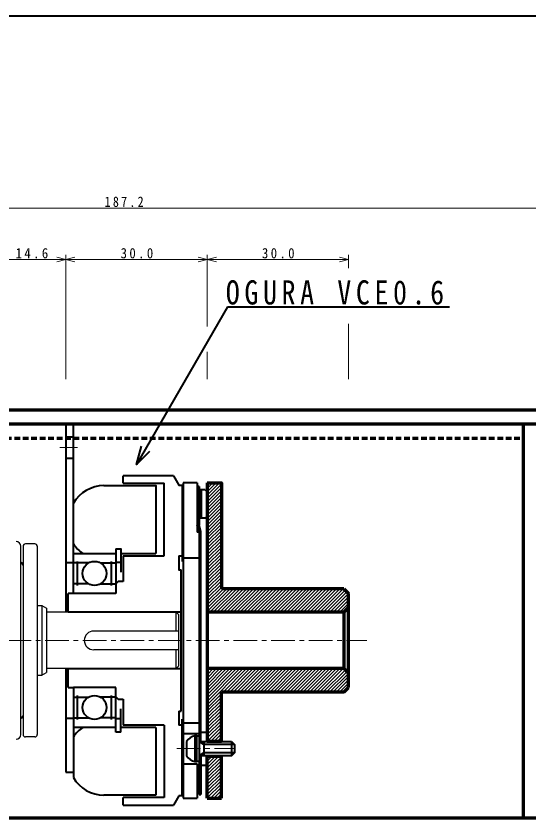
# Model space of a CAD drawing. Units: millimetres on the paper. Extents: x -1451 to 1005, y -1119 to 227.
# Drawn here: x -860.2 to -751.2, y -617.8 to -447.4 of the extents above; entities that cross this region are included whole.
import ezdxf

# ---------------------------------------------------------------- set-up
doc = ezdxf.new("R2010")
doc.units = ezdxf.units.MM
doc.linetypes.add('CHAIN1', pattern=[8, 5, -1, 1, -1])
doc.linetypes.add('DASHED1', pattern=[1.8, 1.2, -0.6])
for name, color, linetype, lineweight in [('0-1_外形1', 3, 'Continuous', 25), ('0-6_太線外形', 5, 'Continuous', 40), ('0-9_中心線', 3, 'Continuous', 25), ('0-A_寸法文字', 1, 'Continuous', 9), ('0-B_ハッチ', 4, 'Continuous', 9)]:
    doc.layers.add(name, color=color, linetype=linetype, lineweight=lineweight)
doc.styles.add('ＭＳ ゴシック', font='')
doc.styles.get('ＭＳ ゴシック').set_extended_font_data('MS Gothic')

msp = doc.modelspace()

# ---------------------------------------------------------------- linework, layer by layer
at = {"layer": '0-1_外形1', "color": 5, "lineweight": 40}
for p, q in [((-849.598, -534.1), (-847.998, -534.1)), ((-849.598, -534.1), (-849.598, -574.1)), ((-847.998, -570.1), (-847.998, -534.1)), ((-849.598, -536.85), (-847.998, -536.85)), ((-849.598, -541.35), (-847.998, -541.35)), ((-837.398, -546.7), (-837.398, -545.1)), ((-826.753, -545.1), (-837.398, -545.1)), ((-837.398, -546.7), (-828.698, -546.7)), ((-828.698, -562.1), (-828.698, -546.7)), ((-824.898, -547.1), (-824.898, -563.336)), ((-821.698, -546.6), (-824.698, -546.6)), ((-824.698, -546.6), (-824.698, -613.6)), ((-821.698, -546.6), (-821.698, -557.1)), ((-821.298, -547.35), (-821.698, -547.35)), ((-821.298, -547.35), (-821.298, -555.554)), ((-821.298, -547.35), (-821.298, -555.554)), ((-819.998, -548.1), (-821.298, -548.1)), ((-820.798, -554.1), (-820.798, -548.1)), ((-819.998, -554.1), (-819.698, -553.8)), ((-821.298, -557.1), (-821.698, -555.607)), ((-819.998, -554.1), (-821.298, -554.1)), ((-820.898, -556.996), (-821.298, -555.554)), ((-821.298, -557.1), (-821.698, -557.1)), ((-821.298, -557.1), (-821.298, -612.85)), ((-820.898, -601.6), (-820.898, -556.996)), ((-838.998, -560.6), (-838.998, -570.1)), ((-847.998, -561.6), (-838.998, -561.6)), ((-837.898, -561.6), (-830.498, -561.6)), ((-837.398, -562.1), (-828.698, -562.1)), ((-837.398, -562.1), (-837.398, -567.6)), ((-825.598, -562.1), (-824.898, -562.1)), ((-849.598, -563.526), (-847.998, -563.526)), ((-844.773, -563.641), (-847.998, -563.641)), ((-847.098, -568.4), (-847.098, -563.3)), ((-842.223, -563.641), (-838.998, -563.641)), ((-839.898, -568.4), (-839.898, -563.3)), ((-837.898, -563.526), (-838.998, -563.526)), ((-821.298, -562.6), (-824.698, -562.6)), ((-825.298, -565.1), (-825.098, -565.1)), ((-825.098, -595.1), (-825.098, -565.1)), ((-844.773, -568.058), (-847.998, -568.058)), ((-842.223, -568.058), (-838.998, -568.058)), ((-838.498, -567.6), (-838.998, -568.1)), ((-837.398, -567.6), (-838.498, -567.6)), ((-847.998, -570.1), (-849.098, -570.1)), ((-849.098, -574.1), (-849.098, -570.1)), ((-838.998, -570.1), (-847.998, -570.1)), ((-825.098, -574.1), (-849.098, -574.1)), ((-849.598, -586.1), (-849.598, -608.1)), ((-849.098, -586.1), (-825.098, -586.1)), ((-849.098, -590.1), (-849.098, -586.1)), ((-849.098, -590.1), (-847.998, -590.1)), ((-847.998, -590.1), (-847.998, -609.241)), ((-838.998, -590.1), (-847.998, -590.1)), ((-838.998, -599.6), (-838.998, -590.1)), ((-847.998, -592.141), (-844.773, -592.141)), ((-847.098, -596.9), (-847.098, -591.8)), ((-838.998, -592.141), (-842.223, -592.141)), ((-839.898, -596.9), (-839.898, -591.8)), ((-838.998, -592.1), (-838.498, -592.6)), ((-838.498, -592.6), (-837.398, -592.6)), ((-838.498, -592.6), (-837.398, -592.6)), ((-837.398, -592.6), (-837.398, -598.1)), ((-837.898, -599.6), (-837.898, -594.615)), ((-825.598, -595.1), (-825.598, -598.1)), ((-825.598, -595.1), (-825.098, -595.1)), ((-847.998, -596.674), (-849.598, -596.674)), ((-847.998, -596.558), (-844.773, -596.558)), ((-838.998, -596.558), (-842.223, -596.558)), ((-838.998, -596.674), (-837.898, -596.674)), ((-828.698, -598.1), (-837.398, -598.1)), ((-828.698, -598.1), (-828.698, -613.5)), ((-824.898, -598.1), (-825.598, -598.1)), ((-824.898, -613.1), (-824.898, -596.864)), ((-824.698, -597.6), (-821.298, -597.6)), ((-821.298, -598.1), (-820.898, -598.1)), ((-838.998, -598.6), (-847.998, -598.6)), ((-837.898, -599.6), (-838.998, -599.6)), ((-830.498, -598.6), (-837.898, -598.6)), ((-830.498, -598.6), (-830.498, -613)), ((-824.698, -599.85), (-821.298, -599.85)), ((-820.898, -599.6), (-819.598, -599.6)), ((-819.598, -599.6), (-819.598, -601.6)), ((-823.948, -601.6), (-823.948, -604.6)), ((-822.198, -600.35), (-822.198, -605.85)), ((-821.798, -600.35), (-822.198, -600.35)), ((-821.798, -605.85), (-821.798, -600.35)), ((-821.798, -600.35), (-821.298, -600.35)), ((-820.259, -602.2), (-821.298, -601.6)), ((-821.298, -601.6), (-814.398, -601.6)), ((-820.259, -601.6), (-820.259, -604.6)), ((-814.398, -601.6), (-813.798, -602.2)), ((-813.798, -602.2), (-820.259, -602.2)), ((-813.798, -602.2), (-813.798, -604)), ((-820.259, -604), (-821.298, -604.6)), ((-820.898, -604.6), (-820.898, -612.85)), ((-813.798, -604), (-820.259, -604)), ((-819.598, -604.6), (-819.598, -606.6)), ((-813.798, -604), (-814.398, -604.6)), ((-824.698, -606.35), (-821.698, -606.35)), ((-822.198, -605.85), (-821.798, -605.85)), ((-821.298, -605.85), (-821.798, -605.85)), ((-821.698, -606.35), (-821.698, -613.6)), ((-820.898, -606.6), (-819.598, -606.6)), ((-849.598, -608.1), (-847.998, -608.1)), ((-830.498, -613), (-841.498, -613)), ((-837.398, -615.1), (-837.398, -613.5)), ((-828.698, -613.5), (-837.398, -613.5)), ((-825.598, -613.1), (-826.753, -615.1)), ((-824.898, -613.1), (-825.598, -613.1)), ((-821.298, -612.85), (-820.898, -612.85)), ((-837.398, -615.1), (-826.753, -615.1)), ((-824.698, -613.6), (-821.698, -613.6))]:
    msp.add_line(p, q, dxfattribs=at)
at = {"layer": '0-1_外形1', "color": 4, "linetype": 'CHAIN1', "lineweight": 9}
for p, q in [((-850.88, -539.1), (-847.109, -539.1)), ((-1045.966, -580.1), (-785.628, -580.1)), ((-825.987, -603.1), (-813.785, -603.1))]:
    msp.add_line(p, q, dxfattribs=at)
at = {"layer": '0-1_外形1'}
for p, q in [((-859.173, -600.1), (-859.173, -560.1)), ((-858.673, -560.1), (-858.673, -600.1)), ((-856.173, -559.6), (-858.173, -559.6)), ((-855.673, -560.1), (-855.673, -600.1)), ((-855.673, -572.7), (-854.673, -572.7)), ((-826.173, -574.1), (-853.673, -574.1)), ((-826.173, -578.1), (-826.173, -574.1)), ((-825.673, -578.1), (-843.673, -578.1)), ((-825.673, -582.1), (-843.673, -582.1)), ((-826.173, -586.1), (-826.173, -582.1)), ((-826.173, -586.1), (-853.673, -586.1)), ((-855.673, -587.5), (-854.673, -587.5)), ((-856.173, -600.6), (-858.173, -600.6))]:
    msp.add_line(p, q, dxfattribs=at)
at = {"layer": '0-1_外形1', "color": 5, "lineweight": 40}
for points in [[(-826.753, -545.1), (-825.598, -547.1), (-824.898, -547.1)], [(-841.498, -547.2), (-830.498, -547.2), (-830.498, -561.6)], [(-819.998, -548.1), (-819.698, -548.4), (-819.698, -553.8)], [(-838.998, -560.6), (-837.898, -560.6), (-837.898, -565.585)], [(-825.598, -562.1), (-825.598, -565.1), (-825.298, -565.1)], [(-837.398, -567.6), (-838.498, -567.6), (-838.998, -568.1)], [(-814.398, -601.6), (-814.398, -604.6), (-821.298, -604.6)]]:
    msp.add_lwpolyline(points, dxfattribs=at)
at = {"layer": '0-1_外形1'}
for points in [[(-854.673, -572.7), (-853.673, -573.277), (-853.673, -586.922)], [(-854.673, -572.7), (-854.673, -587.5), (-853.673, -586.922)], [(-826.173, -574.1), (-825.673, -574.6), (-825.673, -585.6), (-826.173, -586.1)]]:
    msp.add_lwpolyline(points, dxfattribs=at)
at = {"layer": '0-1_外形1', "color": 5, "lineweight": 40}
for centre in [(-843.498, -565.85), (-843.498, -594.35)]:
    msp.add_circle(centre, 2.55, dxfattribs=at)
for centre, radius, start, end in [((-841.498, -554.7), 7.5, 90, 150.07356), ((-842.498, -556.1), 6.5, 212.20422, 237.79576), ((-842.498, -604.1), 6.5, 122.20422, 147.79576), ((-821.446, -603.254), 3, 104.53384, 146.54149), ((-821.446, -602.946), 3, 213.4585, 255.46614), ((-841.498, -605.5), 7.5, 209.92642, 270)]:
    msp.add_arc(centre, radius, start, end, dxfattribs=at)
at = {"layer": '0-1_外形1'}
for centre, radius, start, end in [((-860.173, -560.1), 1, 0, 90), ((-858.173, -560.1), 0.5, 90, 180.00002), ((-856.173, -560.1), 0.5, 0.00002, 90), ((-843.673, -580.1), 2, 90, 270), ((-860.173, -600.1), 1, 270.00002, 0), ((-858.173, -600.1), 0.5, 180, 270), ((-856.173, -600.1), 0.5, 270.00002, 0)]:
    msp.add_arc(centre, radius, start, end, dxfattribs=at)
at = {"layer": '0-1_外形1', "color": 5, "lineweight": 40}
for centre, start_param, end_param in [((-859.923, -564.1), 3.1415929, 4.068888), ((-859.923, -596.1), 2.2142975, 3.1415929)]:
    msp.add_ellipse(centre, major_axis=(-1.25, 0), ratio=0.5999, start_param=start_param, end_param=end_param, dxfattribs=at)
at = {"layer": '0-6_太線外形', "color": 6, "lineweight": 70}
for p, q in [((-752.485, -534.1), (-752.485, -617.833)), ((-819.559, -546.6), (-819.559, -601.6)), ((-790.559, -569.1), (-816.559, -569.1)), ((-790.559, -569.1), (-789.559, -570.1)), ((-789.559, -590.1), (-789.559, -570.1)), ((-790.559, -574.1), (-819.559, -574.1)), ((-790.559, -574.1), (-789.559, -573.1)), ((-790.559, -574.1), (-790.559, -586.1)), ((-790.559, -586.1), (-819.559, -586.1)), ((-790.559, -586.1), (-789.559, -587.1)), ((-816.559, -601.6), (-816.559, -591.1)), ((-790.559, -591.1), (-816.559, -591.1)), ((-790.559, -591.1), (-789.559, -590.1)), ((-819.559, -601.483), (-816.559, -601.483)), ((-819.559, -613.6), (-819.559, -604.6)), ((-819.559, -604.716), (-816.559, -604.716)), ((-816.559, -613.6), (-816.559, -604.6)), ((-819.559, -613.6), (-816.559, -613.6)), ((-921.733, -617.833), (-743.485, -617.833))]:
    msp.add_line(p, q, dxfattribs=at)
at = {"layer": '0-6_太線外形', "color": 6, "linetype": 'DASHED1', "lineweight": 70}
msp.add_line((-921.733, -537.1), (-752.485, -537.1), dxfattribs=at)
at = {"layer": '0-6_太線外形', "color": 6, "lineweight": 70}
for points in [[(-930.733, -531.1), (-743.485, -531.1), (-743.485, -617.833)], [(-930.733, -534.1), (-921.733, -534.1), (-743.485, -534.1)], [(-819.559, -546.6), (-816.559, -546.6), (-816.559, -569.1)]]:
    msp.add_lwpolyline(points, dxfattribs=at)
at = {"layer": '0-9_中心線', "color": 5, "lineweight": 40}
msp.add_line((-650.354, -447.392), (-1006.597, -447.392), dxfattribs=at)
at = {"layer": '0-A_寸法文字'}
for p, q in [((-930.733, -488.194), (-743.485, -488.194)), ((-864.173, -499.128), (-849.598, -499.128)), ((-849.598, -499.128), (-851.53, -498.61)), ((-849.598, -499.128), (-851.53, -499.646)), ((-849.598, -498.128), (-849.598, -524.581)), ((-849.598, -499.128), (-847.667, -498.61)), ((-849.598, -499.128), (-819.559, -499.128)), ((-849.598, -499.128), (-847.667, -499.646)), ((-819.559, -499.128), (-821.491, -498.61)), ((-819.559, -499.128), (-821.491, -499.646)), ((-819.559, -498.128), (-819.559, -513.4)), ((-819.559, -499.128), (-817.627, -498.61)), ((-819.559, -499.128), (-789.559, -499.128)), ((-819.559, -499.128), (-817.627, -499.646)), ((-789.559, -499.128), (-791.491, -498.61)), ((-789.559, -499.128), (-791.491, -499.646)), ((-789.559, -498.128), (-789.559, -500.97)), ((-789.559, -512.808), (-789.559, -524.581)), ((-819.559, -518.727), (-819.559, -524.581))]:
    msp.add_line(p, q, dxfattribs=at)
at = {"layer": '0-A_寸法文字', "color": 5, "lineweight": 40}
for p, q in [((-815.235, -509.165), (-768.106, -509.165)), ((-834.587, -542.685), (-831.759, -539.856))]:
    msp.add_line(p, q, dxfattribs=at)
msp.add_lwpolyline([(-815.235, -509.165), (-834.587, -542.685), (-833.552, -538.821)], dxfattribs=at)
at = {"layer": '0-B_ハッチ'}
for p, q in [((-819.559, -547.086), (-819.072, -546.6)), ((-819.559, -547.793), (-818.365, -546.6)), ((-819.559, -548.5), (-817.658, -546.6)), ((-819.559, -549.208), (-816.951, -546.6)), ((-819.559, -549.915), (-816.559, -546.915)), ((-819.559, -550.622), (-816.559, -547.622)), ((-819.559, -551.329), (-816.559, -548.329)), ((-819.559, -552.036), (-816.559, -549.036)), ((-819.559, -552.743), (-816.559, -549.743)), ((-819.559, -553.45), (-816.559, -550.45)), ((-819.559, -554.157), (-816.559, -551.157)), ((-819.559, -554.864), (-816.559, -551.864)), ((-819.559, -555.572), (-816.559, -552.572)), ((-819.559, -556.279), (-816.559, -553.279)), ((-819.559, -556.986), (-816.559, -553.986)), ((-819.559, -557.693), (-816.559, -554.693)), ((-819.559, -558.4), (-816.559, -555.4)), ((-819.559, -559.107), (-816.559, -556.107)), ((-819.559, -559.814), (-816.559, -556.814)), ((-819.559, -560.521), (-816.559, -557.521)), ((-819.559, -561.228), (-816.559, -558.228)), ((-819.559, -561.936), (-816.559, -558.936)), ((-819.559, -562.643), (-816.559, -559.643)), ((-819.559, -563.35), (-816.559, -560.35)), ((-819.559, -564.057), (-816.559, -561.057)), ((-819.559, -564.764), (-816.559, -561.764)), ((-819.559, -565.471), (-816.559, -562.471)), ((-819.559, -566.178), (-816.559, -563.178)), ((-819.559, -566.885), (-816.559, -563.885)), ((-819.559, -567.592), (-816.559, -564.592)), ((-819.559, -568.299), (-816.559, -565.299)), ((-819.559, -569.007), (-816.559, -566.007)), ((-819.559, -569.714), (-816.559, -566.714)), ((-819.559, -570.421), (-816.559, -567.421)), ((-819.559, -571.128), (-816.559, -568.128)), ((-819.559, -571.835), (-816.559, -568.835)), ((-819.559, -572.542), (-816.117, -569.1)), ((-819.559, -573.249), (-815.41, -569.1)), ((-819.559, -573.956), (-814.702, -569.1)), ((-818.995, -574.1), (-813.995, -569.1)), ((-818.288, -574.1), (-813.288, -569.1)), ((-817.581, -574.1), (-812.581, -569.1)), ((-816.874, -574.1), (-811.874, -569.1)), ((-816.167, -574.1), (-811.167, -569.1)), ((-815.46, -574.1), (-810.46, -569.1)), ((-814.753, -574.1), (-809.753, -569.1)), ((-814.046, -574.1), (-809.046, -569.1)), ((-813.338, -574.1), (-808.338, -569.1)), ((-812.631, -574.1), (-807.631, -569.1)), ((-811.924, -574.1), (-806.924, -569.1)), ((-811.217, -574.1), (-806.217, -569.1)), ((-810.51, -574.1), (-805.51, -569.1)), ((-809.803, -574.1), (-804.803, -569.1)), ((-809.096, -574.1), (-804.096, -569.1)), ((-808.389, -574.1), (-803.389, -569.1)), ((-807.682, -574.1), (-802.682, -569.1)), ((-806.975, -574.1), (-801.975, -569.1)), ((-806.267, -574.1), (-801.267, -569.1)), ((-805.56, -574.1), (-800.56, -569.1)), ((-804.853, -574.1), (-799.853, -569.1)), ((-804.146, -574.1), (-799.146, -569.1)), ((-803.439, -574.1), (-798.439, -569.1)), ((-802.732, -574.1), (-797.732, -569.1)), ((-802.025, -574.1), (-797.025, -569.1)), ((-801.318, -574.1), (-796.318, -569.1)), ((-800.611, -574.1), (-795.611, -569.1)), ((-799.903, -574.1), (-794.903, -569.1)), ((-799.196, -574.1), (-794.196, -569.1)), ((-798.489, -574.1), (-793.489, -569.1)), ((-797.782, -574.1), (-792.782, -569.1)), ((-797.075, -574.1), (-792.075, -569.1)), ((-796.368, -574.1), (-791.368, -569.1)), ((-795.661, -574.1), (-790.661, -569.1)), ((-794.954, -574.1), (-790.256, -569.402)), ((-794.247, -574.1), (-789.903, -569.756)), ((-793.539, -574.1), (-789.559, -570.119)), ((-792.832, -574.1), (-789.559, -570.826)), ((-792.125, -574.1), (-789.559, -571.533)), ((-791.418, -574.1), (-789.559, -572.241)), ((-790.711, -574.1), (-789.559, -572.948)), ((-819.559, -586.684), (-818.975, -586.1)), ((-819.559, -587.391), (-818.267, -586.1)), ((-819.559, -588.098), (-817.56, -586.1)), ((-819.559, -588.806), (-816.853, -586.1)), ((-819.559, -589.513), (-816.146, -586.1)), ((-819.559, -590.22), (-815.439, -586.1)), ((-819.559, -590.927), (-814.732, -586.1)), ((-819.559, -591.634), (-814.025, -586.1)), ((-819.559, -592.341), (-813.318, -586.1)), ((-819.559, -593.048), (-812.611, -586.1)), ((-819.559, -593.755), (-811.903, -586.1)), ((-816.196, -591.1), (-811.196, -586.1)), ((-815.489, -591.1), (-810.489, -586.1)), ((-814.782, -591.1), (-809.782, -586.1)), ((-814.075, -591.1), (-809.075, -586.1)), ((-813.368, -591.1), (-808.368, -586.1)), ((-812.661, -591.1), (-807.661, -586.1)), ((-811.954, -591.1), (-806.954, -586.1)), ((-811.247, -591.1), (-806.247, -586.1)), ((-810.539, -591.1), (-805.539, -586.1)), ((-809.832, -591.1), (-804.832, -586.1)), ((-809.125, -591.1), (-804.125, -586.1)), ((-808.418, -591.1), (-803.418, -586.1)), ((-807.711, -591.1), (-802.711, -586.1)), ((-807.004, -591.1), (-802.004, -586.1)), ((-806.297, -591.1), (-801.297, -586.1)), ((-805.59, -591.1), (-800.59, -586.1)), ((-804.883, -591.1), (-799.883, -586.1)), ((-804.176, -591.1), (-799.176, -586.1)), ((-803.468, -591.1), (-798.468, -586.1)), ((-802.761, -591.1), (-797.761, -586.1)), ((-802.054, -591.1), (-797.054, -586.1)), ((-801.347, -591.1), (-796.347, -586.1)), ((-800.64, -591.1), (-795.64, -586.1)), ((-799.933, -591.1), (-794.933, -586.1)), ((-799.226, -591.1), (-794.226, -586.1)), ((-798.519, -591.1), (-793.519, -586.1)), ((-797.812, -591.1), (-792.812, -586.1)), ((-797.104, -591.1), (-792.104, -586.1)), ((-796.397, -591.1), (-791.397, -586.1)), ((-795.69, -591.1), (-790.69, -586.1)), ((-794.983, -591.1), (-790.271, -586.388)), ((-794.276, -591.1), (-789.918, -586.741)), ((-793.569, -591.1), (-789.564, -587.095)), ((-792.862, -591.1), (-789.559, -587.797)), ((-792.155, -591.1), (-789.559, -588.504)), ((-791.448, -591.1), (-789.559, -589.211)), ((-790.74, -591.1), (-789.559, -589.918)), ((-819.559, -594.462), (-816.559, -591.462)), ((-819.559, -595.17), (-816.559, -592.17)), ((-819.559, -595.877), (-816.559, -592.877)), ((-819.559, -596.584), (-816.559, -593.584)), ((-819.559, -597.291), (-816.559, -594.291)), ((-819.559, -597.998), (-816.559, -594.998)), ((-819.559, -598.705), (-816.559, -595.705)), ((-819.559, -599.412), (-816.559, -596.412)), ((-819.559, -600.119), (-816.559, -597.119)), ((-819.559, -600.826), (-816.559, -597.826)), ((-819.509, -601.483), (-816.559, -598.533)), ((-818.802, -601.483), (-816.559, -599.241)), ((-818.095, -601.483), (-816.559, -599.948)), ((-817.388, -601.483), (-816.559, -600.655)), ((-816.68, -601.483), (-816.559, -601.362)), ((-819.559, -605.069), (-819.206, -604.716)), ((-819.559, -605.776), (-818.499, -604.716)), ((-819.559, -606.483), (-817.792, -604.716)), ((-819.559, -607.19), (-817.085, -604.716)), ((-819.559, -607.897), (-816.559, -604.897)), ((-819.559, -608.605), (-816.559, -605.605)), ((-819.559, -609.312), (-816.559, -606.312)), ((-819.559, -610.019), (-816.559, -607.019)), ((-819.559, -610.726), (-816.559, -607.726)), ((-819.559, -611.433), (-816.559, -608.433)), ((-819.559, -612.14), (-816.559, -609.14)), ((-819.559, -612.847), (-816.559, -609.847)), ((-819.559, -613.554), (-816.559, -610.554)), ((-818.897, -613.6), (-816.559, -611.261)), ((-818.19, -613.6), (-816.559, -611.969)), ((-817.483, -613.6), (-816.559, -612.676)), ((-816.776, -613.6), (-816.559, -613.383))]:
    msp.add_line(p, q, dxfattribs=at)

# ---------------------------------------------------------------- texts
at = {"layer": '0-A_寸法文字', "char_height": 2.199, "attachment_point": 7, "style": 'ＭＳ ゴシック'}
for s, insert in [('\\T1.38;\\W0.85;187.2', (-841.359, -487.994)), ('\\T1.38;\\W0.9;14.6', (-860.261, -498.928)), ('\\T1.38;\\W0.9;30.0', (-837.954, -498.928)), ('\\T1.38;\\W0.9;30.0', (-807.934, -498.928))]:
    msp.add_mtext(s, dxfattribs=dict(at, insert=insert))
at = {"layer": '0-A_寸法文字', "color": 2, "insert": (-815.616, -508.779), "char_height": 5.132, "attachment_point": 7, "style": 'ＭＳ ゴシック'}
msp.add_mtext('\\T1.33;\\W0.85;OGURA\\~VCE0.6', dxfattribs=at)

doc.saveas('drawing.dxf')
